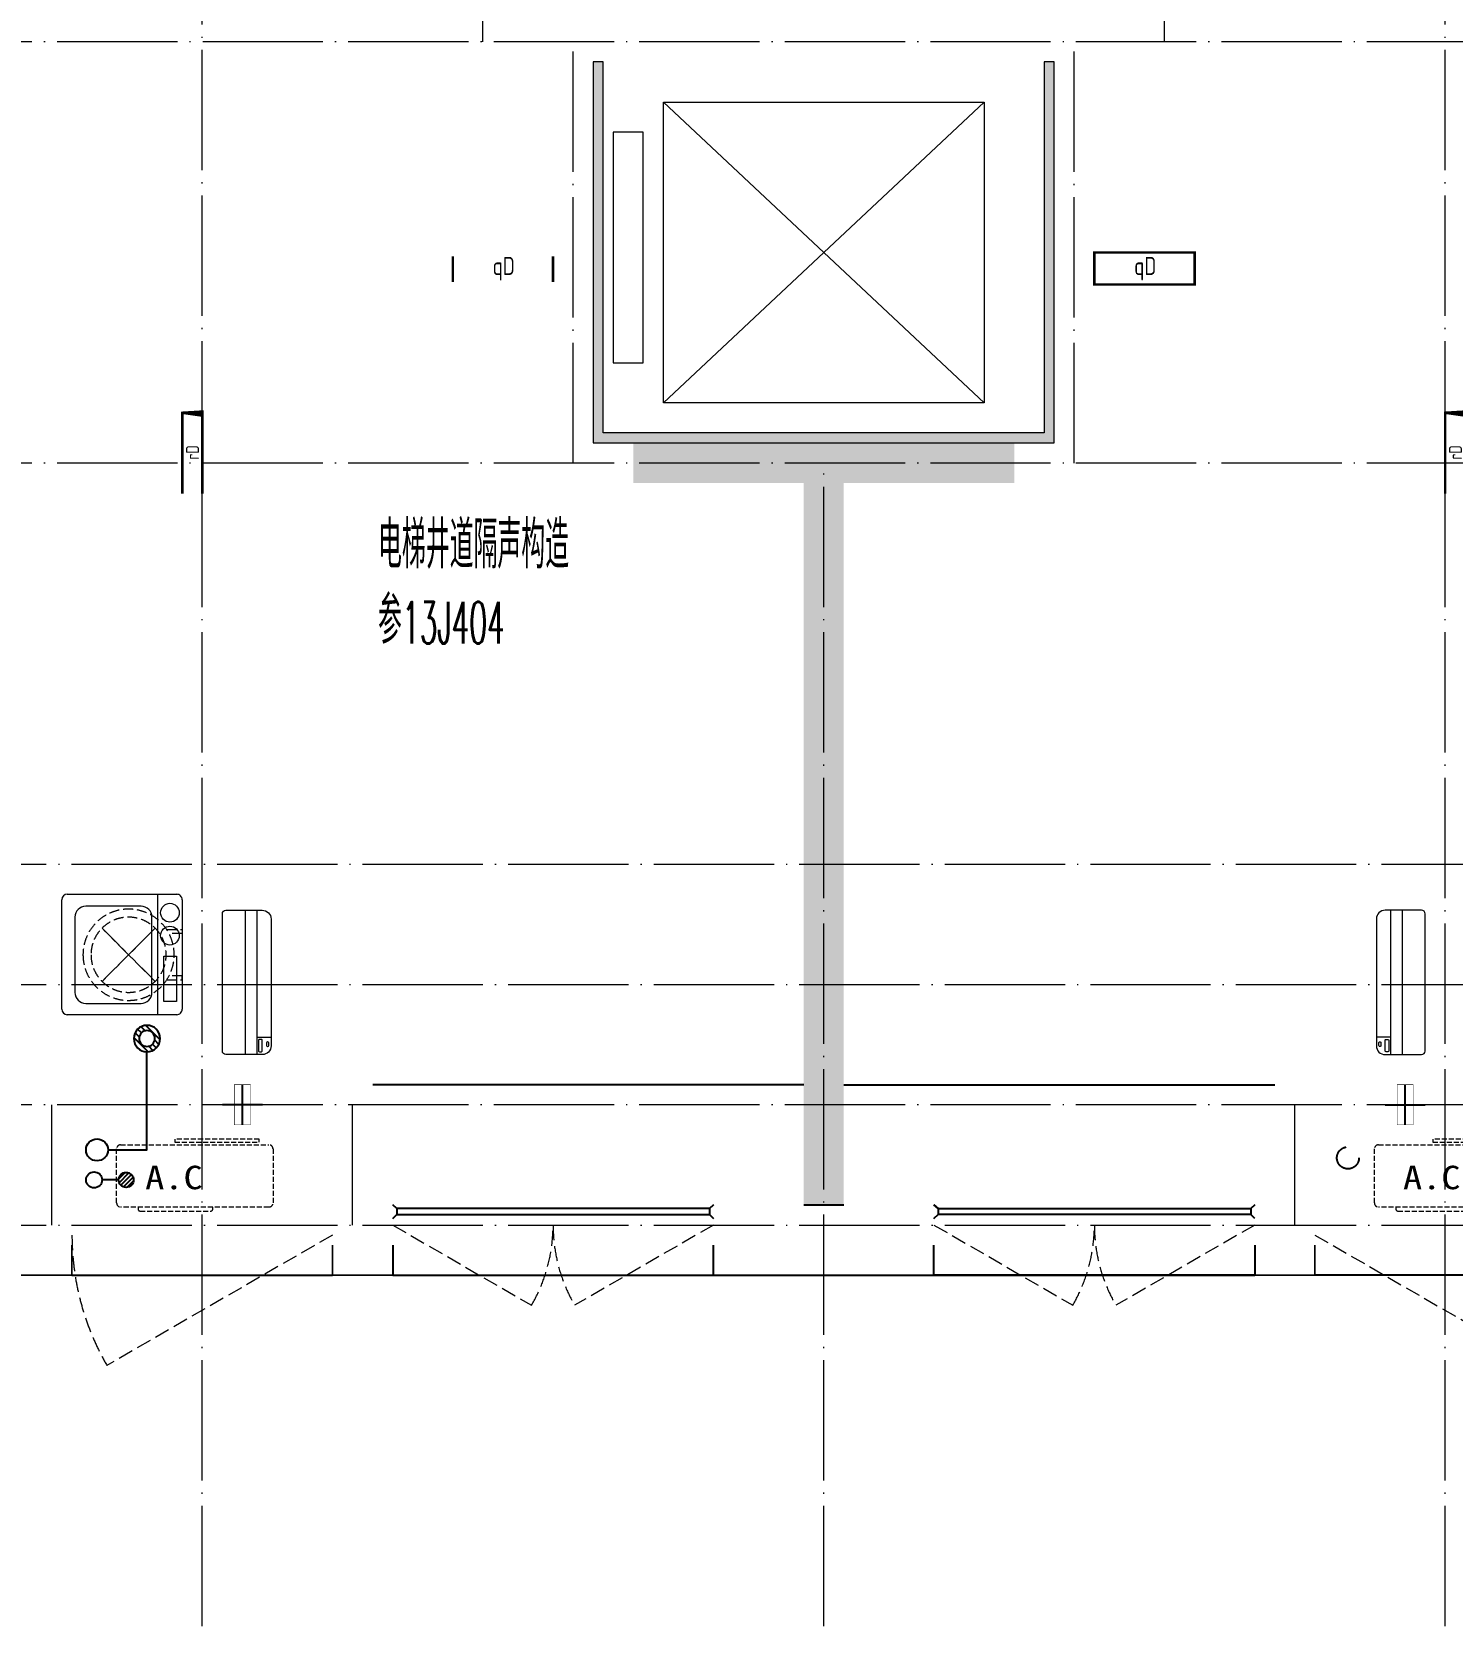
# Model space of a CAD drawing. Extents: x 27938 to 983267, y -209821 to 1628073.
# Drawn here: x 715067 to 722151, y 594449 to 602399 of the extents above; entities that cross this region are included whole.
import ezdxf

# ---------------------------------------------------------------- set-up
doc = ezdxf.new("R2010")
doc.units = 0
doc.header["$LTSCALE"] = 1000
doc.header["$MEASUREMENT"] = 0
for name, pattern in [('$1$DASH', [0.35, 0.25, -0.1]), ('DASH', [0.35, 0.25, -0.1]), ('DOTE', [2.4200000000000004, 2, -0.2, 0.02, -0.2])]:
    doc.linetypes.add(name, pattern=pattern)
for name, color, linetype in [('$RECOVER_210609100354-0', 7, 'Continuous'), ('$RECOVER_210609100354-25', 7, 'Continuous'), ('3-栏杆1', 135, 'Continuous'), ('3.5方案汇报，与郭总、侯月琴确定户型_t8$0$2020.03.04 -1安徽标准化洋房户型(UA）_t8_t8$0$看线', 154, 'Continuous'), ('EQUIP_地漏', 7, 'Continuous'), ('PUB_TEXT', 4, 'Continuous'), ('VPIPE-凝结', 150, 'Continuous'), ('VPIPE-废水', 31, 'Continuous'), ('VPIPE-雨水', 4, 'DASH'), ('保温', 6, 'Continuous'), ('机电标识类', 1, 'Continuous'), ('看线', 251, 'Continuous')]:
    doc.layers.add(name, color=color, linetype=linetype)
for name, color, linetype, lineweight in [('3.5方案汇报，与郭总、侯月琴确定户型_t8$0$STAIR', 2, 'Continuous', 18), ('DOTE', 19, 'DOTE', 9), ('EQUIP-消防', 3, 'Continuous', 20), ('LVTRY', 1, 'Continuous', 13), ('WINDOW', 144, 'Continuous', 15), ('填充', 251, 'Continuous', 5), ('平面-空调室内机', 176, 'Continuous', 9), ('平面-空调预留孔', 173, 'Continuous', 15), ('空调', 76, 'Continuous', 13)]:
    doc.layers.add(name, color=color, linetype=linetype, lineweight=lineweight)
doc.styles.add('_TCH_DIM', font='SIMPLEX.shx', dxfattribs={"width": 0.7, "bigfont": 'GBCBIG.shx'})
doc.styles.add('房间名称', font='TSSDENG', dxfattribs={"width": 0.8, "bigfont": 'HZTXT'})
doc.styles.add('黑体', font='')
doc.styles.get('黑体').set_extended_font_data('SimHei')
pattern_1 = [(90, (0, 0), (-16.49778, 1.010197673501861e-15), [9.525, -19.05]), (210, (0, 0), (8.248889999999996, -14.28749658604684), [9.525, -19.05]), (150, (5.83238038093927e-16, 9.525), (-8.248890000000003, -14.28749658604684), [9.525, -19.05])]

# ---------------------------------------------------------------- blocks, each defined once
blk = doc.blocks.new('RECTANG')
for p, q in [((1.00000000000004, 1.00000000000004), (0, 1.00000000000004)), ((0, 1.00000000000004), (0, 0)), ((1.00000000000004, 0), (1.00000000000004, 1.00000000000004)), ((0, 0), (1.00000000000004, 0))]:
    blk.add_line(p, q)
blk = doc.blocks.new('洗衣机')
at = {"layer": 'LVTRY'}
for p, q in [((3790993.746954995, 243444.5237557961), (3790993.746954995, 242899.1124234381)), ((3791567.361739737, 243472.1311109139), (3791020.978428917, 243472.1311109139)), ((3791116.547650196, 243472.1311109139), (3791116.547650196, 242871.5050683203)), ((3791594.59321366, 242899.1124234381), (3791594.59321366, 243444.5237557961)), ((3791145.054954439, 242982.4807401235), (3791145.054954439, 243358.0271784722)), ((3791198.977629842, 243412.6941587822), (3791474.884451542, 243412.6941587822)), ((3791528.807126945, 243358.0271784722), (3791528.807126945, 242982.4807401235)), ((3791474.884451542, 242927.8137598135), (3791198.977629842, 242927.8137598135)), ((3791020.978428917, 242871.5050683203), (3791567.361739737, 242871.5050683203))]:
    blk.add_line(p, q, dxfattribs=at)
at = {"layer": 'LVTRY', "extrusion": (0, 0, -1)}
for centre, major_axis, ratio, start_param, end_param in [((3791020.978428917, 243444.5237557961), (-1.908531711022078e-08, 27.60735511779785), 0.9863847444471043, -1.570796326112996, 7.008549296472211e-10), ((3791567.361739737, 243444.5237557961), (-5.264563262736361e-09, 27.60735511779785), 0.9863847444471043, 1.933262439024475e-10, 1.570796326982994), ((3791055.147302595, 243379.8474220779), (-1.532403957494624e-08, 46.92390957762836), 0.9863847444493448, 3.141592653920872, 9.424777961100459), ((3791198.977629842, 243358.0271784722), (4.764609934498854e-09, 54.66698031005217), 0.9863847444472746, 4.712388980298719, 6.283185307091227), ((3791474.884451542, 243358.0271784722), (-4.76474120185596e-09, 54.66698031005217), 0.9863847444472746, 8.836242848531128e-11, 1.57079632688087), ((3791055.147302595, 243265.6659087724), (-1.532403957494624e-08, 46.92390957762836), 0.9863847444493448, 3.141592653920872, 9.424777961100459), ((3791198.977629842, 242982.4807401235), (-6.265914279833452e-09, 54.66698031005218), 0.9863847444472746, 3.141592653705994, 4.712388980497749), ((3791474.884451542, 242982.4807401235), (6.265651745155644e-09, 54.66698031005217), 0.986384744447275, 1.570796326681842, 3.141592653473596), ((3791020.978428917, 242899.1124234381), (1.908525212675288e-08, 27.60735511779785), 0.9863847444471043, 3.14159265288894, 4.712388979702792), ((3791567.361739737, 242899.1124234381), (5.264433297526799e-09, 27.60735511779784), 0.9863847444471044, 1.570796326606803, 3.141592653396471)]:
    blk.add_ellipse(centre, major_axis=major_axis, ratio=ratio, start_param=start_param, end_param=end_param, dxfattribs=at)
at = {"layer": 'LVTRY', "xscale": 63.25620569481588, "yscale": 224.5369532744355, "zscale": 64.12934308941763, "rotation": 180}
blk.add_blockref('RECTANG', (3791085.200501846, 243162.4333077016), dxfattribs=at)
blk = doc.blocks.new('dnfhfn')
at = {"linetype": '$1$DASH', "ltscale": 0.2}
for p, q in [((101.8984962723892, 495.000031470118, -2.359636360997379e-09), (121.8984962723892, 495.000031470118, -2.359636360997379e-09)), ((101.8984962723892, 417.1853479389541, -2.359636360997379e-09), (101.8984962723892, 495.000031470118, -2.359636360997379e-09)), ((121.8984962723892, 495.000031470118, -2.359636360997379e-09), (121.8984962723892, 429.0058331504954, -2.359636360997379e-09)), ((353.1017998967993, 495.000031470118, -2.359636360997379e-09), (333.1017998967993, 495.000031470118, -2.359636360997379e-09)), ((333.1017998967993, 495.000031470118, -2.359636360997379e-09), (333.1017998967993, 429.0058331504954, -2.359636360997379e-09)), ((353.1017998967993, 417.1853479389541, -2.359636360997379e-09), (353.1017998967993, 495.000031470118, -2.359636360997379e-09))]:
    blk.add_line(p, q, dxfattribs=at)
at = {"linetype": '$1$DASH', "ltscale": 0.2, "elevation": -2.359636360997379e-09}
for points in [[(94.91774319857359, 360.0825529289432), (94.91774319857359, 360.0825529289432), (360.0827860850841, 94.91750992601737), (360.0827860850841, 94.91750992601737)], [(360.0827861726284, 360.0825529010035), (94.91774310916662, 94.91750995395705), (94.91774310916662, 94.91750995395705), (360.0827861726284, 360.0825529010035)]]:
    blk.add_lwpolyline(points, close=True, dxfattribs=at)
at = {"linetype": '$1$DASH', "ltscale": 0.2}
for radius in [227.5000000426377, 187.5000000426377]:
    blk.add_circle((227.5002646408975, 227.5000314274803, -2.359636360997379e-09), radius, dxfattribs=at)
blk = doc.blocks.new('ASDFSD')
at = {"layer": '3-栏杆1', "color": 5}
for p, q in [((681762.5879415963, 334937.5442401596), (681742.3193111992, 334955.3318184742)), ((681742.3193111992, 334955.3318184742), (681762.5879414161, 334937.5442403179)), ((681762.5879414161, 334937.5442403179), (681762.5879414133, 334908.2619604596)), ((683322.0506670028, 334937.4781505512), (681762.5879414163, 334937.5226424761)), ((683322.0506668226, 334937.5442278689), (683342.3192972196, 334955.3318061834)), ((683342.3192972196, 334955.3318061834), (683322.0506670028, 334937.5442280272)), ((683322.0506670028, 334937.5442280272), (683322.0506670056, 334908.2619481689)), ((681742.3193347491, 334888.4150854239), (681762.5879414133, 334908.2619604596)), ((681762.5879414135, 334908.2403724216), (683322.0506670056, 334908.1959003614)), ((683322.0506670056, 334908.2619481689), (683342.3192736697, 334888.4150731332)), ((683342.3192736697, 334888.4150731332), (683322.0506670056, 334908.2619481689))]:
    blk.add_line(p, q, dxfattribs=at)
blk = doc.blocks.new('$TwtSys$00000543')
for p, q in [((-93.61191613507253, -8.532828222891112), (8.532828222720127, 93.61191613524352)), ((-8.532828222720127, -93.61191613524352), (93.6119161354145, 8.532828222891112)), ((12.46562189858378, 55.00516585458899), (41.70321270589193, 84.24275666206813)), ((39.88082245889382, 39.88082245889382), (66.46803743171768, 66.46803743154669)), ((55.00516585475998, 12.46562189841279), (84.24275666206813, 41.70321270589193)), ((-84.24275666206813, -41.70321270589193), (-55.00516585475998, -12.46562189841279)), ((-66.46803743308556, -66.46803743308556), (-39.88082245889382, -39.88082245889382)), ((-41.70321270589193, -84.24275666206813), (-12.46562189824181, -55.00516585458899))]:
    blk.add_line(p, q)
for radius in [94, 56.4]:
    blk.add_circle((0, 0), radius)
blk = doc.blocks.new('dongkong')
blk.add_wipeout([(-603756.0415179721, 210770.96306340612), (-603756.0415180603, 210570.80961624245), (-603836.0415181214, 210570.80961593534), (-603836.0415181519, 210770.96306307407)])
at = {"layer": '机电标识类', "color": 250, "linetype": 'DASH', "ltscale": 400}
for p, q in [((-603796.0415180789, 210770.9630630909), (-603796.0415180789, 210570.8096162414)), ((-603896.0415180789, 210670.6929921169), (-603696.0415180789, 210670.6929921169))]:
    blk.add_line(p, q, dxfattribs=at)
at = {"layer": '空调', "color": 6, "linetype": 'DASH', "const_width": 2}
blk.add_lwpolyline([(-603756.0415180789, 210770.9630630909), (-603756.0415180789, 210570.8096162414), (-603836.0415180789, 210570.8096162414), (-603836.0415180789, 210770.9630630909)], close=True, dxfattribs=at)
blk = doc.blocks.new('A$C001338C2')
for p, q in [((844.9999883423079, 303.6000072514144), (54.99998834231155, 303.6000543390692)), ((109.0525457565491, 214.7673082745569), (109.0525510513944, 303.6000511174025)), ((-1.49359439092e-05, 248.6000576173246), (-2.84423585981e-05, 22.0000576172315)), ((899.9999715576414, 22.00000397306576), (899.9999850640525, 248.6000039731589)), ((21.99997024633922, 5.63059293199e-05), (877.9999702463392, 5.2843679441e-06))]:
    blk.add_line(p, q)
at = {"lineweight": 5}
for p, q in [((899.9999830474662, 214.7672611304297), (-1.69525337697e-05, 214.7673147745954)), ((899.9999787804518, 143.1781611304468), (-2.12195482163e-05, 143.1782147746126))]:
    blk.add_line(p, q, dxfattribs=at)
for points in [[(89.24090579471158, 226.3562818807586), (22.19125331861505, 226.3562858772129, -0.414213562372504), (16.6912536464406, 231.8562862050385), (16.69125431894281, 243.1390318179401, -0.414213562373095), (22.19125464676836, 248.6390314901146), (89.24090712286488, 248.6390274936603, -0.414213562373095), (94.74090679503934, 243.1390271658347), (94.74090612253713, 231.8562815529331, -0.414213562373095)], [(73.08482630450817, 275.0144977724194), (56.77886350143308, 275.0144987443309, -0.414213562373095), (51.27886382925863, 280.5144990721565), (51.27886400034913, 283.3844664433818, -0.414213562373095), (56.77886432817468, 288.8844661155563), (73.08482713124977, 288.8844651436448, -0.4142135623732024), (78.58482680342422, 283.3844648158192), (78.58482663233372, 280.5144974445939, -0.414213562373095)]]:
    blk.add_lwpolyline(points, format="xyb", close=True)
for centre, radius, start, end in [((54.99998506405609, 248.6000543390692), 55.0000000000001, 89.99999658490542, 179.9999965849054), ((844.9999850640525, 248.6000072514144), 55.0000000000001, 359.9999965849054, 89.99999658490542), ((21.9999715576414, 22.00005630592932), 22.00000000000004, 179.9999965849054, 269.9999965849054), ((877.9999715576414, 22.00000528436794), 22.00000000000004, 269.9999965849054, 359.9999965849054)]:
    blk.add_arc(centre, radius, start, end)
blk = doc.blocks.new('$TwtSys$00000141')
at = {"color": 1}
for p, q in [((-47.09803151780761, 3.836055847277748), (-5.041545145413693, 45.89254221967349)), ((-47.09803151780761, 3.836055847277748), (-5.041545145413693, 45.89254221967349)), ((-43.60958444554853, -17.52724007043071), (17.52724007042889, 43.60958444554853)), ((-43.60958444554853, -17.52724007043071), (17.52724007042889, 43.60958444554853)), ((-33.23401871576607, -33.23401871577153), (33.23401871576607, 33.23401871576425)), ((-33.23401871576607, -33.23401871576971), (33.23401871576607, 33.23401871576425)), ((-16.17805684451741, -43.53063328177632), (43.79137317708955, 16.43879673983065)), ((-16.17805684451741, -43.53063328177632), (43.79137317708955, 16.43879673983247)), ((5.715553844029273, -46.12975947626182), (46.12974035062325, -5.715572969671484)), ((5.715553844029273, -46.12975947626182), (46.12974035062325, -5.715572969671484))]:
    blk.add_line(p, q, dxfattribs=at)
blk.add_circle((0, -1.818989403545856e-12), 47, dxfattribs=at)
blk.add_circle((0, -1.818989403545856e-12), 47, dxfattribs=at)
blk = doc.blocks.new('gsergvr')
at = {"layer": '平面-空调预留孔', "linetype": 'DASH', "ltscale": 0.1}
for p, q in [((34075.40689820799, 17176.21177392045), (34075.40689820799, 17166.21177392045)), ((34448.2425664645, 17166.21177392045), (34448.2425664645, 17176.21177392045)), ((34085.40689820799, 17156.21177392045), (34438.2425664645, 17156.21177392045))]:
    blk.add_line(p, q, dxfattribs=at)
blk.add_lwpolyline([(34679.34183939642, 17515.32109233934), (34259.5236940319, 17515.32109233934), (34259.5236940319, 17500.20703668251), (34679.34183939642, 17500.20703668251)], close=True, dxfattribs=at)
blk.add_lwpolyline([(34728.55383313683, 17176.21177392068), (33988.55383313683, 17176.21177392045, -0.414213562373517), (33968.55383313683, 17196.21177392045), (33968.5538331373, 17466.21177392045, -0.414213562372746), (33988.5538331373, 17486.21177392045), (34728.55383313636, 17486.21177392045, -0.4142135623727947), (34748.55383313636, 17466.21177392045), (34748.55383313683, 17196.21177392091, -0.4142135623733224)], format="xyb", close=True, dxfattribs=at)
for centre, start, end in [((34085.40689820799, 17166.21177392045), 180, 270), ((34438.2425664645, 17166.21177392045), 270, 0)]:
    blk.add_arc(centre, 10, start, end, dxfattribs=at)
at = {"layer": '平面-空调预留孔', "color": 251, "linetype": 'DASH', "ltscale": 0.1, "true_color": 0x636466, "style": '黑体', "width": 1.2}
blk.add_text('A.C', height=117.045, dxfattribs=at).set_placement((34110.94965887904, 17264.83656359856))
blk = doc.blocks.new('rtyryrtyeeretee')
at = {"layer": '平面-空调预留孔'}
blk.add_blockref('gsergvr', (635673.4605407391, 326705.7952499206), dxfattribs=at)
blk = doc.blocks.new('VDVDVDCZSCCS')
at = {"layer": '保温', "linetype": 'Continuous', "ltscale": 10}
h = blk.add_hatch(dxfattribs=at)
h.set_pattern_fill('HEX', color=251, scale=10, angle=90, style=0)
h.set_pattern_definition(pattern_1)
h.paths.add_polyline_path([(549466.5778929805, 368523.7248067016), (549466.5778515742, 368723.7248036918), (547566.5772535016, 368723.7248037361), (547566.577294908, 368523.7248067458)])
h = blk.add_hatch(dxfattribs=at)
h.set_pattern_fill('HEX', color=251, scale=10, angle=90, style=0)
h.set_pattern_definition(pattern_1)
h.paths.add_polyline_path([(548416.6765335839, 364923.7247940315), (548616.6765172745, 364923.7247940188), (548616.6764863663, 368523.7247068925), (548416.6765026756, 368523.7249035374)])
at = {"layer": '保温', "color": 251, "linetype": 'Continuous', "ltscale": 10}
blk.add_line((548416.5786843646, 364923.7247940315), (548616.5786843668, 364923.7247940188), dxfattribs=at)
blk = doc.blocks.new('HFTHFFGHFH')
at = {"layer": 'DOTE', "linetype": 'DOTE', "ltscale": 0.3}
for p, q in [((569816.5798455206, 594448.8100090846), (569816.5798455204, 612948.8100463543)), ((576016.5798455204, 594448.8100090846), (576016.5798455204, 612948.8100463543)), ((571216.5798455207, 602348.8103599143), (571216.5798455208, 604248.8100090837)), ((574616.5798455204, 602348.8103599143), (574616.5798455203, 604248.8100090837)), ((587116.5787011748, 602348.8103599143), (534316.57870118, 602348.8103599143)), ((571666.5798455206, 600248.8103599143), (571666.5798455206, 602348.8103599143)), ((574166.5798455204, 600248.8103599143), (574166.5798455203, 602348.8103599143)), ((587116.5787011747, 600248.8103599143), (534316.57870118, 600248.8103599143)), ((572916.5798455206, 594448.8100090846), (572916.5798455204, 600248.8103599146)), ((534316.57870118, 598248.8100090846), (587116.5787011747, 598248.8100090497)), ((534316.57870118, 597648.8100090846), (587116.5787011746, 597648.8100090846)), ((587116.5787011746, 597048.8100090849), (534316.57870118, 597048.8100090846)), ((569066.5798455206, 596448.8100090846), (569066.5798455207, 597048.8100090846)), ((570566.5798455208, 596448.8100090846), (570566.5798455207, 597048.8100090846)), ((575266.5798455203, 596448.8100090846), (575266.5798455204, 597048.8100090846)), ((534316.5787011874, 596448.8106185137), (587116.5787011746, 596448.8106184986))]:
    blk.add_line(p, q, dxfattribs=at)
blk = doc.blocks.new('GDGRDGDRGDFD')
at = {"layer": 'EQUIP-消防', "const_width": 12.82051282052028}
blk.add_lwpolyline([(136866.5605577994, 335507.811971089), (136366.5605577994, 335507.8119710906), (136366.5605577991, 335347.8119710904), (136866.5605577991, 335347.8119710888)], close=True, dxfattribs=at)
at = {"layer": 'PUB_TEXT', "color": 7, "true_color": 0xffffff, "style": '房间名称', "width": 0.8}
blk.add_text('qD', height=90, dxfattribs=at).set_placement((136565.0499633249, 335395.5346836653))
blk = doc.blocks.new('FSFSFSFSEG')
at = {"layer": 'EQUIP-消防', "const_width": 12.82051282052028}
blk.add_lwpolyline([(136866.5605577994, 335152.5449090759), (136466.5605577994, 335152.5449090774), (136466.5605577991, 335052.5449090772), (136866.5605577991, 335052.5449090757)], close=True, dxfattribs=at)
at = {"layer": 'PUB_TEXT', "color": 7, "true_color": 0xffffff, "style": '房间名称', "width": 0.8}
blk.add_text('rD', height=64.8, dxfattribs=at).set_placement((136633.7425204425, 335069.0046025831))
blk = doc.blocks.new('HGFHGGGDFGRD')
blk.add_blockref('GDGRDGDRGDFD', (580800.0192852234, 34165.91269551881))
for name, p, rotation in [('GDGRDGDRGDFD', (583991.5720320296, 34169.39107311062), 359.9985591725983), ('FSFSFSFSEG', (1050969.129460297, 232007.1645872724), 90), ('FSFSFSFSEG', (1057269.125720263, 232007.1647419213), 90)]:
    blk.add_blockref(name, p, dxfattribs=dict(rotation=rotation))

msp = doc.modelspace()

# ---------------------------------------------------------------- hatches: boundary and pattern name
at = {"layer": '填充'}
h = msp.add_hatch(dxfattribs=at)
h.set_pattern_fill('隔热材料02', color=256, scale=100, style=0)
h.set_pattern_definition([(0, (-480191.8197163857, -8389.820665834588), (0, 50), []), (0, (-480191.8197163857, -8373.154165834538), (0, 50), []), (270, (-480148.0782163857, -8364.522915834561), (50, -9.184850993605149e-15), [5.01775, -44.98225]), (270, (-480185.5369663854, -8364.522915834561), (50, -9.184850993605149e-15), [5.01775, -44.98225]), (90, (-480160.0252163854, -8398.451915834565), (-50, 3.061616997868383e-15), [5.01775, -44.98225]), (90, (-480173.5902163858, -8398.451915834565), (-50, 3.061616997868383e-15), [5.01775, -44.98225]), (180, (-480141.7954663854, -8406.487415834563), (-6.123233995736766e-15, -50), [50.02425, 0.02425]), (135, (-480155.7527163854, -8403.978665834526), (2.775557561562891e-15, 49.99987405109137), [4.268000000000001, -66.44274999999999]), (116.56505, (-480108.7707163856, -8400.960665834602), (0.0001128305918363104, 49.99993342107836), [2.804999999999995, -108.9984999999998]), (116.56505, (-480158.7707163856, -8400.960665834602), (0.0001128305918363104, 49.99993342107836), [2.804999999999995, -108.9984999999998]), (153.43495, (-480100.7352163853, -8406.487415834563), (-0.0001128305918057793, 49.99993342107837), [5.609999999999999, -106.1935]), (153.43495, (-480150.7352163853, -8406.487415834563), (-0.0001128305918057793, 49.99993342107837), [5.609999999999999, -106.1935]), (63.43495000000001, (-480110.0252163854, -8393.434165834566), (-0.0001128305918307593, 49.99993342107837), [26.714, -85.0895]), (63.43495000000001, (-480160.0252163854, -8393.434165834566), (-0.0001128305918307593, 49.99993342107837), [26.714, -85.0895]), (116.56505, (-480098.0782163857, -8364.522915834561), (0.0001128305918363104, 49.99993342107836), [2.804999999999995, -108.9984999999998]), (116.56505, (-480148.0782163857, -8364.522915834561), (0.0001128305918363104, 49.99993342107836), [2.804999999999995, -108.9984999999998]), (135, (-480149.3327163855, -8362.014165834524), (2.775557561562891e-15, 49.99987405109137), [4.268000000000001, -66.44274999999999]), (153.43495, (-480102.3507163856, -8358.9961658346), (-0.0001128305918057793, 49.99993342107837), [5.609999999999999, -106.1935]), (153.43495, (-480152.3507163856, -8358.9961658346), (-0.0001128305918057793, 49.99993342107837), [5.609999999999999, -106.1935]), (45, (-480184.2824663856, -8362.014165834524), (0, 49.99987405109137), [4.268000000000001, -66.44274999999999]), (63.43495000000001, (-480135.5369663854, -8364.522915834561), (-0.0001128305918307593, 49.99993342107837), [2.805, -108.9985]), (63.43495000000001, (-480185.5369663854, -8364.522915834561), (-0.0001128305918307593, 49.99993342107837), [2.805, -108.9985]), (26.56505, (-480131.2647163855, -8358.9961658346), (0.0001128305918307593, 49.99993342107837), [5.609999999999999, -106.1935]), (26.56505, (-480181.2647163855, -8358.9961658346), (0.0001128305918307593, 49.99993342107837), [5.609999999999999, -106.1935]), (116.56505, (-480123.5902163858, -8393.434165834566), (0.0001128305918363104, 49.99993342107836), [26.71399999999996, -85.08949999999984]), (116.56505, (-480173.5902163858, -8393.434165834566), (0.0001128305918363104, 49.99993342107836), [26.71399999999996, -85.08949999999984]), (45, (-480177.8624663857, -8403.978665834526), (0, 49.99987405109137), [4.268000000000001, -66.44274999999999]), (63.43495000000001, (-480124.8444663855, -8400.960665834602), (-0.0001128305918307593, 49.99993342107837), [2.805, -108.9985]), (63.43495000000001, (-480174.8444663855, -8400.960665834602), (-0.0001128305918307593, 49.99993342107837), [2.805, -108.9985]), (26.56505, (-480132.8802163854, -8406.487415834563), (0.0001128305918307593, 49.99993342107837), [5.609999999999999, -106.1935]), (26.56505, (-480182.8802163854, -8406.487415834563), (0.0001128305918307593, 49.99993342107837), [5.609999999999999, -106.1935])])
h.paths.add_polyline_path([(717916.5776073515, 602248.8101378795), (717866.5776073515, 602248.8101378778), (717866.5776074192, 600348.8101378577), (720166.577607429, 600348.8101378756), (720166.5776074554, 602248.810137879), (720116.5776074553, 602248.8101378782), (720116.5776074297, 600398.8101378727), (717916.5776074176, 600398.8101378581)])

# ---------------------------------------------------------------- linework, layer by layer
at = {"layer": '$RECOVER_210609100354-0', "color": 30, "const_width": 8}
for points in [[(714966.5823116736, 596348.8094854248), (714966.5823116736, 596198.8094854248), (715266.5823116736, 596198.8094854248), (715266.5823116773, 596348.8099991281)], [(716566.5821823183, 596348.8100101384), (716566.5821823183, 596198.8100101384), (716866.5821823183, 596198.8100101384), (716866.582182322, 596348.8105238418)], [(721466.5729313629, 596348.8100101384), (721466.5729313629, 596198.8100101384), (721166.5729313629, 596198.8100101384), (721166.5729313592, 596348.8105238418)]]:
    msp.add_lwpolyline(points, dxfattribs=at)
at = {"layer": '3.5方案汇报，与郭总、侯月琴确定户型_t8$0$2020.03.04 -1安徽标准化洋房户型(UA）_t8_t8$0$看线', "ltscale": 10}
for p, q in [((718916.5788049361, 597148.8028004325), (716766.5821823092, 597148.8100089792)), ((719116.5763087451, 597148.8028004325), (721266.572931372, 597148.8100089792))]:
    msp.add_line(p, q, dxfattribs=at)
at = {"layer": '3.5方案汇报，与郭总、侯月琴确定户型_t8$0$STAIR'}
for p, q in [((719816.5750149164, 602048.8113629925), (718216.5750149159, 600548.8113629939)), ((718216.5750149159, 602048.8113629925), (719816.5750149164, 600548.8113629939))]:
    msp.add_line(p, q, dxfattribs=at)
for points in [[(718216.5750149159, 600548.8113629939), (718216.5750149159, 602048.8113629925), (719816.5750149164, 602048.8113629925), (719816.5750149164, 600548.8113629939)], [(718116.5750149254, 600748.8113631094), (718116.5750149254, 601898.8113631099), (717966.5750149227, 601898.8113631099), (717966.5750149227, 600748.8113631094)]]:
    msp.add_lwpolyline(points, close=True, dxfattribs=at)
at = {"layer": 'VPIPE-凝结', "ltscale": 0.1}
for points in [[(715446.5765603514, 596823.8100090642), (715640.7765605233, 596823.8100090644), (715640.7765605228, 597313.0100092262)], [(715498.9765601316, 596673.8100072837), (715416.5765603514, 596673.8100090841)]]:
    msp.add_lwpolyline(points, dxfattribs=at)
msp.add_circle((715376.5765603514, 596673.8100090841), 40, dxfattribs=at)
at = {"layer": 'VPIPE-废水'}
msp.add_circle((715391.5765603514, 596823.8100090842), 55, dxfattribs=at)
at = {"layer": 'VPIPE-雨水'}
msp.add_circle((721631.5729313848, 596783.8110916452), 55, dxfattribs=at)
at = {"layer": 'WINDOW', "color": 250, "linetype": 'DASH', "ltscale": 0.3}
for points in [[(716866.5821824552, 596448.8100089309), (717559.4025054883, 596048.8100089289, 0.1316524975905399), (717666.5821824616, 596448.8100089385)], [(718466.5821824679, 596448.8100089309), (717773.761859435, 596048.8100089289, -0.1316524975905399), (717666.5821824615, 596448.8100089385)], [(719566.5729312137, 596448.8100089307), (720259.3932542464, 596048.8100089286, 0.1316524975905399), (720366.57293122, 596448.8100089383)], [(721166.5729312263, 596448.8100089305), (720473.7526081932, 596048.8100089286, -0.1316524975905399), (720366.5729312199, 596448.8100089383)], [(716566.576560239, 596398.8100101475), (715440.7435353125, 595748.8100101444, -0.1316524976281984), (715266.5765602583, 596398.8100101523)], [(721466.578553439, 596398.8100101268), (722592.4115783655, 595748.8100101238, 0.1316524976281984), (722766.5785534197, 596398.8100101317)]]:
    msp.add_lwpolyline(points, format="xyb", dxfattribs=at)
at = {"layer": '填充'}
msp.add_lwpolyline([(717916.5776073515, 602248.8101378795), (717866.5776073515, 602248.8101378778), (717866.5776074192, 600348.8101378577), (720166.577607429, 600348.8101378756), (720166.5776074554, 602248.810137879), (720116.5776074553, 602248.8101378782), (720116.5776074297, 600398.8101378727), (717916.5776074176, 600398.8101378581)], close=True, dxfattribs=at)
at = {"layer": '看线', "color": 202, "ltscale": 0.5}
for points in [[(716866.5821824021, 596348.8100090132), (716866.5821824021, 596198.8100090132), (718466.5821824266, 596198.8100091403), (718466.582182428, 596348.8100091144)], [(721166.572931325, 596348.8100088217), (721166.572931325, 596198.8100088217), (719566.5729313005, 596198.8100089487), (719566.5729312992, 596348.8100089228)], [(715266.5823116736, 596198.8094854248), (716566.5821823183, 596198.8100101384)], [(716866.5821827069, 596198.809494187), (721166.572931325, 596198.8100088217)], [(722766.5728020077, 596198.8094854248), (721466.5729313629, 596198.8100101384)]]:
    msp.add_lwpolyline(points, dxfattribs=at)

# ---------------------------------------------------------------- block references
at = {"layer": '$RECOVER_210609100354-25', "xscale": -1}
msp.add_blockref('洗衣机', (4506810.422986722, 354626.4088195626), dxfattribs=at)
for name, p in [('HGFHGGGDFGRD', (0, 231625.0852148207)), ('rtyryrtyeeretee', (45847.40840197785, 252656.7949308399)), ('rtyryrtyeeretee', (52121.71796395176, 252656.7949308399))]:
    msp.add_blockref(name, p)
at = {"layer": '3-栏杆1', "color": 5}
msp.add_blockref('ASDFSD', (35124.26287086832, 261593.4781901487), dxfattribs=at)
at = {"layer": '3-栏杆1', "color": 5, "xscale": -1}
msp.add_blockref('ASDFSD', (1402908.892242813, 261593.4781901487), dxfattribs=at)
at = {"layer": 'EQUIP_地漏', "xscale": -0.7000000000000001, "yscale": 0.7000000000000001, "zscale": 0.7}
msp.add_blockref('$TwtSys$00000543', (715640.7882345973, 597378.8019548199), dxfattribs=at)
at = {"layer": 'EQUIP_地漏', "xscale": -0.8, "yscale": -0.8, "zscale": 0.8, "rotation": 180}
msp.add_blockref('$TwtSys$00000141', (715536.5765601316, 596673.8100072837), dxfattribs=at)
at = {"layer": '平面-空调室内机', "ltscale": 0.3, "rotation": 180}
msp.add_blockref('dongkong', (112320.6345286651, 807719.6196253633), dxfattribs=at)
at = {"layer": '平面-空调室内机', "ltscale": 0.3, "xscale": -1, "rotation": 180}
msp.add_blockref('dongkong', (1325712.520585016, 807719.6196253633), dxfattribs=at)
at = {"layer": '平面-空调预留孔', "xscale": -1, "rotation": 270}
msp.add_blockref('dnfhfn', (715321.5793262044, 597569.156510212, 2.359636360997379e-09), dxfattribs=at)
at = {"layer": '平面-空调预留孔', "yscale": 0.800000000046565, "zscale": 0.800000000046565}
for p, xscale, rotation in [((716016.7707343299, 597298.810046788), -0.800000000046565, 269.9999997665698), ((722016.3843793513, 597298.810046788), 0.800000000046565, 90.00000023343017)]:
    msp.add_blockref('A$C001338C2', p, dxfattribs=dict(at, xscale=xscale, rotation=rotation))

# ---------------------------------------------------------------- texts
at = {"layer": 'PUB_TEXT', "color": 3, "style": '_TCH_DIM'}
for s, height, width, p in [('电梯井道隔声构造', 236.3120567375886, 0.7, (716793.2334617572, 599723.0581314416)), ('参', 236.3120567375886, 0.7, (716793.2334617572, 599348.3436633565)), ('13J404', 208.25, 0.4941176470588236, (716913.6483553742, 599348.3436633565))]:
    msp.add_text(s, height=height, dxfattribs=dict(at, width=width)).set_placement(p)

# ---------------------------------------------------------------- next in the draw order: block references
for name, p in [('HFTHFFGHFH', (146100, 0)), ('VDVDVDCZSCCS', (170500.0022886805, 231625.0852148213))]:
    msp.add_blockref(name, p)

doc.saveas('drawing.dxf')
